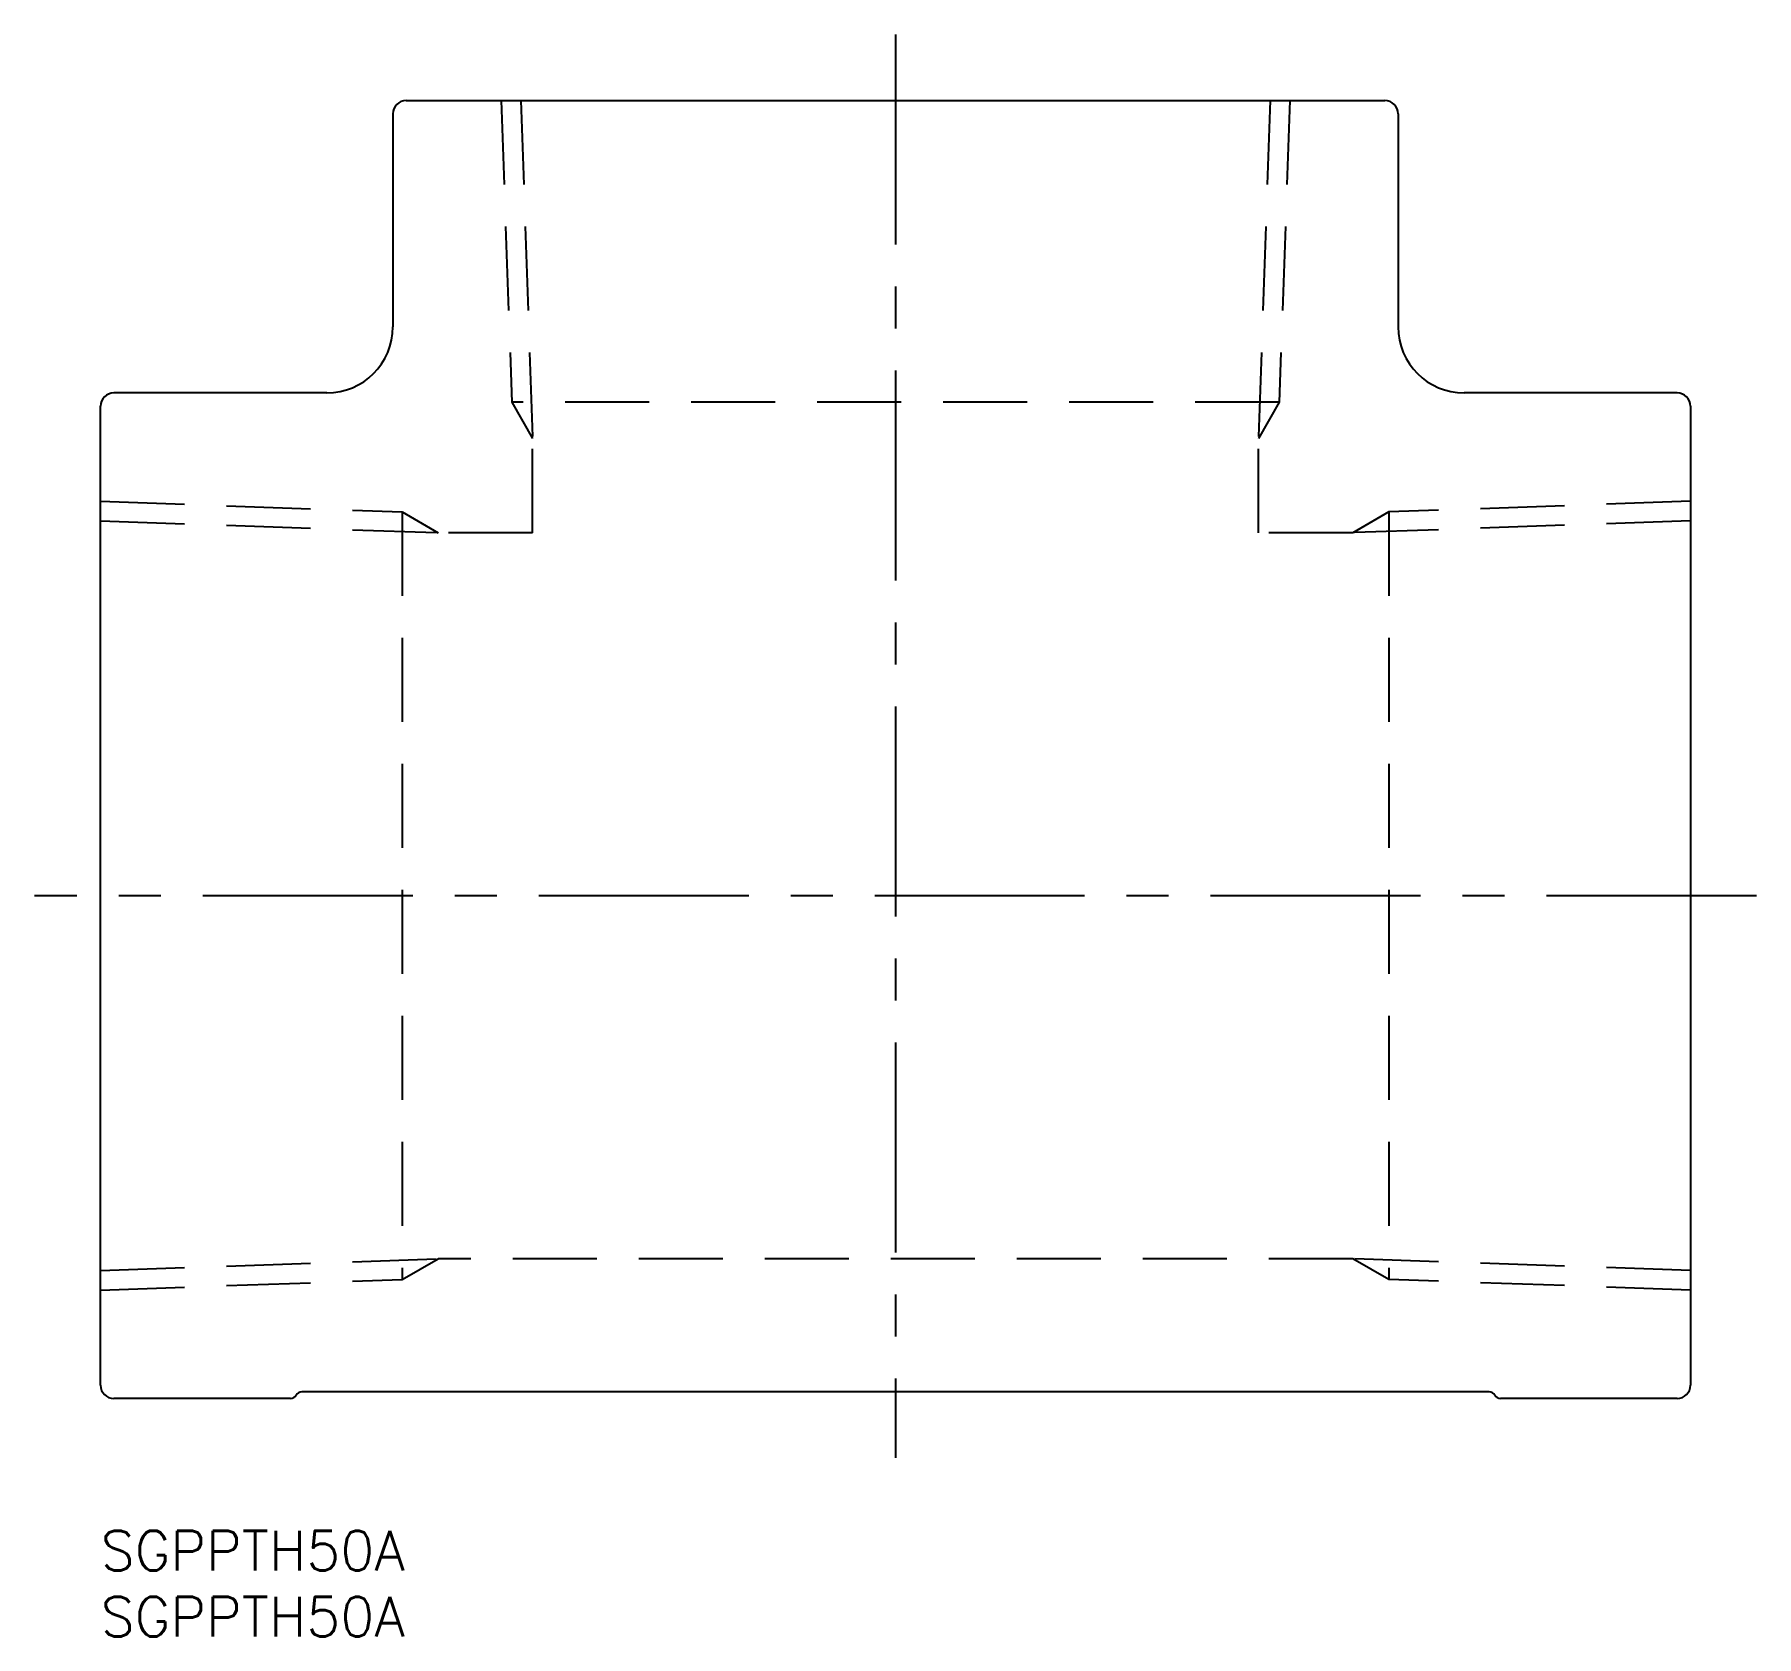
# Model space of a CAD drawing. Extents: x -5 to 125, y -8 to 113.
import ezdxf

# ---------------------------------------------------------------- set-up
doc = ezdxf.new("R2010")
doc.units = 0
doc.header["$LTSCALE"] = 0.5
doc.linetypes.add('CENTER', pattern=[50.8, 31.75, -6.35, 6.35, -6.35])
doc.linetypes.add('DASHED', pattern=[19.05, 12.7, -6.35])
for name, color, linetype in [('MSM_CENTER', 1, 'CENTER'), ('MSM_CONTINUOUS', 7, 'CONTINUOUS'), ('MSM_DASHED', 4, 'DASHED'), ('MSM_PART_NUMBER', 7, 'CONTINUOUS')]:
    doc.layers.add(name, color=color, linetype=linetype)
doc.styles.get("Standard").update_dxf_attribs({"font": 'txt.shx', "height": 3, "bigfont": 'bigfont.shx'})

# ---------------------------------------------------------------- blocks, each defined once
blk = doc.blocks.new('*U4')
at = {"layer": 'MSM_PART_NUMBER'}
blk.add_text('SGPPTH50A', height=3, dxfattribs=at).set_placement((0, -3))
blk = doc.blocks.new('*U5')
at = {"layer": 'MSM_PART_NUMBER'}
blk.add_text('SGPPTH50A', height=3, dxfattribs=at).set_placement((0, -8))

msp = doc.modelspace()

# ---------------------------------------------------------------- linework, layer by layer
at = {"layer": 'MSM_CENTER'}
for p, q in [((60.1, 113.1), (60.1, 5.5)), ((125.2, 48), (-5, 48))]:
    msp.add_line(p, q, dxfattribs=at)
at = {"layer": 'MSM_CONTINUOUS'}
for p, q in [((23.1, 108.1), (97.1, 108.1)), ((22.1, 107.1), (22.1, 91)), ((98.1, 107.1), (98.1, 91)), ((17.1, 86), (1, 86)), ((119.2, 86), (103.1, 86)), ((0, 11), (0, 85)), ((120.2, 85), (120.2, 11)), ((104.98, 10.5), (15.22, 10.5)), ((14.35, 10), (1, 10)), ((119.2, 10), (105.85, 10))]:
    msp.add_line(p, q, dxfattribs=at)
for centre, radius, start, end in [((23.1, 107.1), 1, 90, 180), ((97.1, 107.1), 1, 0, 90), ((17.1, 91), 5, 270, 0), ((103.1, 91), 5, 180, 270), ((1, 85), 1, 90, 180), ((119.2, 85), 1, 0, 90), ((1, 11), 1, 180, 270), ((15.22, 10), 0.5, 90, 150), ((104.98, 10), 0.5, 30, 90), ((119.2, 11), 1, 270, 0), ((14.35, 10.5), 0.5, 270, 330), ((105.85, 10.5), 0.5, 210, 270)]:
    msp.add_arc(centre, radius, start, end, dxfattribs=at)
at = {"layer": 'MSM_DASHED'}
for p, q in [((30.29, 108.1), (31.09, 85.3)), ((31.77, 108.1), (32.66, 82.57)), ((88.43, 108.1), (87.54, 82.57)), ((89.91, 108.1), (89.11, 85.3)), ((89.11, 85.3), (31.09, 85.3)), ((31.09, 85.3), (32.66, 82.57)), ((89.11, 85.3), (87.54, 82.57)), ((32.66, 75.44), (32.66, 82.57)), ((87.54, 75.44), (87.54, 82.57)), ((0, 77.81), (22.8, 77.01)), ((22.8, 77.01), (22.8, 18.99)), ((22.8, 77.01), (25.53, 75.44)), ((97.4, 77.01), (94.67, 75.44)), ((120.2, 77.81), (97.4, 77.01)), ((97.4, 77.01), (97.4, 18.99)), ((0, 76.33), (25.53, 75.44)), ((120.2, 76.33), (94.67, 75.44)), ((32.66, 75.44), (25.53, 75.44)), ((94.67, 75.44), (87.54, 75.44)), ((0, 19.67), (25.53, 20.56)), ((22.8, 18.99), (25.53, 20.56)), ((94.67, 20.56), (25.53, 20.56)), ((120.2, 19.67), (94.67, 20.56)), ((97.4, 18.99), (94.67, 20.56)), ((0, 18.19), (22.8, 18.99)), ((120.2, 18.19), (97.4, 18.99))]:
    msp.add_line(p, q, dxfattribs=at)

# ---------------------------------------------------------------- block references
at = {"layer": 'MSM_CONTINUOUS'}
for name in ['*U4', '*U5']:
    msp.add_blockref(name, (0, 0), dxfattribs=at)

doc.saveas('drawing.dxf')
